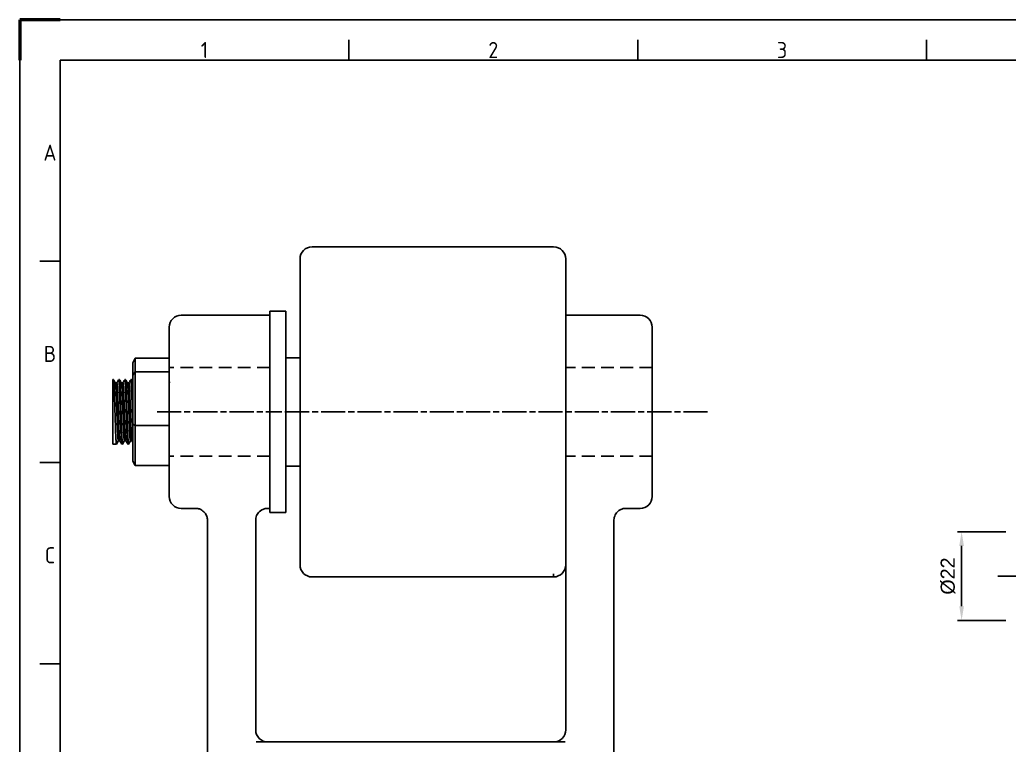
# Model space of a CAD drawing. Header units: millimetres. Extents: x 2729 to 3323, y 1345 to 1799.
# Drawn here: x 2729.2 to 2975, y 1618.4 to 1798.6 of the extents above; entities that cross this region are included whole.
import ezdxf
from ezdxf.enums import TextEntityAlignment as Align

# ---------------------------------------------------------------- set-up
doc = ezdxf.new("R2010")
doc.units = ezdxf.units.MM
doc.header["$LTSCALE"] = 0.5
doc.linetypes.add('AM_ISO08W050', pattern=[18, 12, -1.5, 3, -1.5])
doc.linetypes.add('HIDDEN', pattern=[9.525, 6.35, -3.175])
for name, color, linetype, lineweight in [('AM_5', 3, 'Continuous', 25), ('AM_7', 4, 'AM_ISO08W050', 25), ('AM_BOR', 7, 'Continuous', 50)]:
    doc.layers.add(name, color=color, linetype=linetype, lineweight=lineweight)
doc.styles.add('ACISOTS', font='isocp.shx')
doc.styles.get("Standard").update_dxf_attribs({"font": 'arial.ttf'})
doc.dimstyles.new('AM_ISO$0', dxfattribs={"dimtxt": 3.5, "dimasz": 3.5, "dimexe": 1, "dimexo": 1, "dimgap": 1.5, "dimtad": 1, "dimdsep": 46, "dimtxsty": 'Standard', "dimcen": 0, "dimclrd": 256, "dimclre": 256, "dimclrt": 2, "dimadec": 0, "dimazin": 2, "dimtp": 0.1, "dimtm": 0.1, "dimtfac": 0.71, "dimtdec": 3, "dimtmove": 0, "dimatfit": 3, "dimfxl": 1, "dimlwd": -1, "dimlwe": -1, "dimarcsym": 1})

# ---------------------------------------------------------------- blocks, each defined once
blk = doc.blocks.new('ISO_A2')
for p, q in [((584, 410), (10, 410)), ((10, 410), (10, 10))]:
    blk.add_line(p, q)
at = {"layer": 'AM_BOR'}
for p, q in [((10, 420), (0, 420)), ((0, 420), (0, 410))]:
    blk.add_line(p, q, dxfattribs=at)
at = {"layer": 'AM_BOR', "color": 1, "lineweight": 25}
for p, q in [((0, 420), (594, 420)), ((0, 0), (0, 420)), ((81.75, 410), (81.75, 415)), ((153.5, 410), (153.5, 415)), ((225.25, 410), (225.25, 415)), ((10, 360), (5, 360)), ((10, 310), (5, 310)), ((10, 260), (5, 260))]:
    blk.add_line(p, q, dxfattribs=at)
at = {"layer": 'AM_BOR', "color": 1, "lineweight": 25, "style": 'ACISOTS'}
for s, p in [('1', (45.875, 412.5)), ('2', (117.625, 412.5)), ('3', (189.375, 412.5)), ('A', (7.5, 387)), ('B', (7.5, 337)), ('C', (7.5, 287))]:
    blk.add_text(s, height=4, dxfattribs=at).set_placement(p, align=Align.MIDDLE)
blk = doc.blocks.new('*D89')
at = {"layer": 'AM_5', "linetype": 'ByBlock', "transparency": 16777216}
for p, q in [((2974.13, 1671.42), (2962.13, 1671.42)), ((2963.13, 1667.92), (2963.13, 1652.92)), ((2974.13, 1649.42), (2962.13, 1649.42))]:
    blk.add_line(p, q, dxfattribs=at)
at = {"layer": 'AM_5', "transparency": 16777216}
for points in [[(2962.54, 1667.92), (2963.71, 1667.92), (2963.13, 1671.42)], [(2962.54, 1652.92), (2963.71, 1652.92), (2963.13, 1649.42)]]:
    blk.add_solid(points, dxfattribs=at)
at = {"layer": 'Defpoints', "color": 0, "transparency": 16777216}
for p in [(2975.13, 1671.42), (2963.13, 1649.42), (2975.13, 1649.42)]:
    blk.add_point(p, dxfattribs=at)
at = {"layer": 'AM_5', "color": 2, "transparency": 16777216, "insert": (2959.74, 1660.42), "char_height": 3.5, "attachment_point": 5, "rotation": 90}
blk.add_mtext('%%C22', dxfattribs=at)

msp = doc.modelspace()

# ---------------------------------------------------------------- linework, layer by layer
at = {"color": 7, "linetype": 'Continuous', "lineweight": 25}
for p, q in [((2861.773, 1742.204), (2801.773, 1742.204)), ((2798.773, 1663.204), (2798.773, 1739.204)), ((2864.773, 1739.204), (2864.773, 1663.879)), ((2795.273, 1726.204), (2791.273, 1726.204)), ((2791.273, 1726.204), (2791.273, 1676.204)), ((2795.273, 1726.204), (2795.273, 1676.204)), ((2791.273, 1725.204), (2769.273, 1725.204)), ((2883.273, 1725.204), (2864.773, 1725.204)), ((2766.273, 1701.204), (2766.273, 1722.204)), ((2886.273, 1701.204), (2886.273, 1722.204)), ((2757.273, 1713.419), (2757.851, 1714.529)), ((2757.273, 1710.329), (2757.273, 1713.419)), ((2757.851, 1714.529), (2757.851, 1711.159)), ((2766.273, 1714.529), (2757.851, 1714.529)), ((2798.773, 1714.654), (2795.273, 1714.654)), ((2757.273, 1710.329), (2757.851, 1711.159)), ((2757.851, 1711.159), (2757.851, 1697.834)), ((2766.273, 1711.159), (2757.851, 1711.159)), ((2752.432, 1709.204), (2752.273, 1709.204)), ((2752.273, 1709.204), (2752.273, 1693.204)), ((2753.276, 1708.392), (2752.908, 1708.392)), ((2753.932, 1709.204), (2753.744, 1709.204)), ((2754.776, 1708.392), (2754.408, 1708.392)), ((2755.432, 1709.204), (2755.244, 1709.204)), ((2756.276, 1708.392), (2755.908, 1708.392)), ((2756.932, 1709.204), (2756.744, 1709.204)), ((2757.273, 1698.115), (2757.273, 1710.329)), ((2766.414, 1708.382), (2766.273, 1708.625)), ((2766.273, 1680.204), (2766.273, 1701.204)), ((2886.273, 1680.204), (2886.273, 1701.204)), ((2757.273, 1698.115), (2757.851, 1697.834)), ((2757.273, 1688.99), (2757.273, 1698.115)), ((2766.273, 1697.834), (2757.851, 1697.834)), ((2757.851, 1697.834), (2757.851, 1687.88)), ((2753.651, 1694.016), (2754.019, 1694.016)), ((2755.151, 1694.016), (2755.519, 1694.016)), ((2756.651, 1694.016), (2757.019, 1694.016)), ((2752.273, 1693.204), (2753.182, 1693.204)), ((2754.494, 1693.204), (2754.682, 1693.204)), ((2755.994, 1693.204), (2756.182, 1693.204)), ((2757.851, 1687.88), (2757.273, 1688.99)), ((2766.273, 1687.88), (2757.851, 1687.88)), ((2795.273, 1687.754), (2798.773, 1687.754)), ((2769.273, 1677.204), (2772.782, 1677.204)), ((2790.738, 1677.204), (2791.273, 1677.204)), ((2879.764, 1677.204), (2883.273, 1677.204)), ((2775.789, 1674.229), (2775.798, 1674.257)), ((2787.741, 1674.287), (2787.742, 1674.28)), ((2791.273, 1676.204), (2795.273, 1676.204)), ((2864.806, 1674.287), (2864.804, 1674.278)), ((2876.758, 1674.229), (2876.75, 1674.251)), ((2864.773, 1663.879), (2864.773, 1663.204)), ((2801.773, 1660.204), (2861.773, 1660.204)), ((2864.821, 1622.205), (2864.816, 1622.205)), ((2787.876, 1619.204), (2864.67, 1619.204))]:
    msp.add_line(p, q, dxfattribs=at)
at = {"linetype": 'HIDDEN'}
for p, q in [((2791.273, 1712.204), (2766.273, 1712.204)), ((2886.273, 1712.204), (2864.773, 1712.204)), ((2791.273, 1690.204), (2766.273, 1690.204)), ((2886.273, 1690.204), (2864.773, 1690.204))]:
    msp.add_line(p, q, dxfattribs=at)
at = {"color": 8, "linetype": 'Continuous', "lineweight": 25}
msp.add_line((2861.773, 1660.204), (2861.773, 1660.933), dxfattribs=at)
at = {"color": 7, "linetype": 'Continuous', "lineweight": 25}
for centre, start, end in [((2801.773, 1739.204), 90, 180), ((2861.773, 1739.204), 0, 90), ((2769.273, 1722.204), 90, 180), ((2883.273, 1722.204), 0, 90), ((2769.273, 1680.204), 180, 270), ((2883.273, 1680.204), 270, 0), ((2801.773, 1663.204), 180, 270), ((2861.773, 1663.204), 270, 0), ((2790.76, 1622.204), 180.10679, 269.99983), ((2861.787, 1622.204), 270.00025, 0.12029)]:
    msp.add_arc(centre, 3, start, end, dxfattribs=at)
for points, knots in [([(2752.914, 1708.382), (2752.836, 1708.517), (2752.679, 1708.788), (2752.522, 1709.059), (2752.444, 1709.195)], [0, 0, 0, 0, 0.4999658, 1, 1, 1, 1]), ([(2752.444, 1709.14), (2752.449, 1709.146), (2752.475, 1709.176), (2752.522, 1708.681), (2752.587, 1707.674), (2752.648, 1706.183), (2752.709, 1704.367), (2752.775, 1702.33), (2752.836, 1700.218), (2752.897, 1698.172), (2752.962, 1696.335), (2753.023, 1694.824), (2753.084, 1693.772), (2753.14, 1693.227), (2753.171, 1693.26), (2753.182, 1693.272)], [0, 0, 0, 0, 0.02351324, 0.10769282, 0.1933363, 0.27751605, 0.36169567, 0.44733906, 0.53151877, 0.61569835, 0.70134131, 0.78552148, 0.86970089, 0.95534411, 1, 1, 1, 1]), ([(2752.914, 1708.335), (2752.919, 1708.34), (2752.945, 1708.365), (2752.99, 1707.922), (2753.056, 1707.017), (2753.117, 1705.678), (2753.178, 1704.046), (2753.243, 1702.216), (2753.304, 1700.318), (2753.365, 1698.48), (2753.431, 1696.829), (2753.492, 1695.472), (2753.553, 1694.526), (2753.608, 1694.037), (2753.64, 1694.067), (2753.651, 1694.077)], [0, 0, 0, 0, 0.0217911, 0.1061, 0.1918762, 0.2761848, 0.3604935, 0.4462693, 0.5305779, 0.6148873, 0.7006629, 0.784972, 0.8692804, 0.9550561, 1, 1, 1, 1]), ([(2753.716, 1709.165), (2753.643, 1709.039), (2753.492, 1708.778), (2753.341, 1708.517), (2753.263, 1708.382)], [0, 0, 0, 0, 0.4810057, 1, 1, 1, 1]), ([(2753.276, 1708.332), (2753.285, 1708.345), (2753.315, 1708.385), (2753.365, 1707.929), (2753.431, 1707.016), (2753.492, 1705.679), (2753.553, 1704.046), (2753.618, 1702.216), (2753.679, 1700.318), (2753.74, 1698.48), (2753.806, 1696.83), (2753.867, 1695.47), (2753.928, 1694.533), (2753.979, 1694.06), (2754.006, 1694.076), (2754.013, 1694.08)], [0, 0, 0, 0, 0.0394357, 0.123781, 0.2095943, 0.2939394, 0.3782846, 0.4640974, 0.5484426, 0.6327884, 0.7186011, 0.8029466, 0.8872915, 0.9731043, 1, 1, 1, 1]), ([(2753.744, 1709.137), (2753.754, 1709.151), (2753.784, 1709.196), (2753.834, 1708.689), (2753.9, 1707.672), (2753.961, 1706.184), (2754.022, 1704.367), (2754.087, 1702.33), (2754.148, 1700.218), (2754.209, 1698.172), (2754.275, 1696.335), (2754.336, 1694.824), (2754.397, 1693.772), (2754.452, 1693.227), (2754.484, 1693.26), (2754.494, 1693.272)], [0, 0, 0, 0, 0.038901, 0.1217541, 0.2060479, 0.2889012, 0.3717543, 0.456048, 0.5389012, 0.6217543, 0.7060477, 0.7889013, 0.8717542, 0.9560478, 1, 1, 1, 1]), ([(2754.414, 1708.382), (2754.336, 1708.517), (2754.179, 1708.788), (2754.022, 1709.059), (2753.944, 1709.195)], [0, 0, 0, 0, 0.4999668, 1, 1, 1, 1]), ([(2753.944, 1709.14), (2753.949, 1709.146), (2753.975, 1709.176), (2754.022, 1708.681), (2754.087, 1707.674), (2754.148, 1706.183), (2754.209, 1704.367), (2754.275, 1702.33), (2754.336, 1700.218), (2754.397, 1698.172), (2754.462, 1696.335), (2754.523, 1694.824), (2754.584, 1693.772), (2754.64, 1693.227), (2754.671, 1693.26), (2754.682, 1693.272)], [0, 0, 0, 0, 0.0235132, 0.1076928, 0.1933363, 0.277516, 0.3616957, 0.4473391, 0.5315188, 0.6156984, 0.7013413, 0.7855215, 0.8697009, 0.9553441, 1, 1, 1, 1]), ([(2754.414, 1708.335), (2754.419, 1708.34), (2754.445, 1708.365), (2754.49, 1707.922), (2754.556, 1707.017), (2754.617, 1705.678), (2754.678, 1704.046), (2754.743, 1702.216), (2754.804, 1700.318), (2754.865, 1698.48), (2754.931, 1696.829), (2754.992, 1695.472), (2755.053, 1694.526), (2755.108, 1694.037), (2755.14, 1694.067), (2755.151, 1694.077)], [0, 0, 0, 0, 0.0217911, 0.1061, 0.1918762, 0.2761848, 0.3604935, 0.4462693, 0.5305779, 0.6148873, 0.7006629, 0.784972, 0.8692804, 0.9550561, 1, 1, 1, 1]), ([(2755.216, 1709.165), (2755.143, 1709.039), (2754.992, 1708.778), (2754.841, 1708.517), (2754.763, 1708.382)], [0, 0, 0, 0, 0.4810063, 1, 1, 1, 1]), ([(2754.776, 1708.332), (2754.785, 1708.345), (2754.815, 1708.385), (2754.865, 1707.929), (2754.931, 1707.016), (2754.992, 1705.679), (2755.053, 1704.046), (2755.118, 1702.216), (2755.179, 1700.318), (2755.24, 1698.48), (2755.306, 1696.83), (2755.367, 1695.47), (2755.428, 1694.533), (2755.479, 1694.06), (2755.506, 1694.076), (2755.513, 1694.08)], [0, 0, 0, 0, 0.0394357, 0.123781, 0.2095943, 0.2939394, 0.3782846, 0.4640974, 0.5484426, 0.6327884, 0.7186011, 0.8029466, 0.8872915, 0.9731043, 1, 1, 1, 1]), ([(2755.244, 1709.137), (2755.254, 1709.151), (2755.284, 1709.196), (2755.334, 1708.689), (2755.4, 1707.672), (2755.461, 1706.184), (2755.522, 1704.367), (2755.587, 1702.33), (2755.648, 1700.218), (2755.709, 1698.172), (2755.775, 1696.335), (2755.836, 1694.824), (2755.897, 1693.772), (2755.952, 1693.227), (2755.984, 1693.26), (2755.994, 1693.272)], [0, 0, 0, 0, 0.038901, 0.1217541, 0.2060479, 0.2889012, 0.3717543, 0.456048, 0.5389012, 0.6217543, 0.7060477, 0.7889013, 0.8717542, 0.9560478, 1, 1, 1, 1]), ([(2755.914, 1708.382), (2755.836, 1708.517), (2755.679, 1708.788), (2755.522, 1709.059), (2755.444, 1709.195)], [0, 0, 0, 0, 0.4999658, 1, 1, 1, 1]), ([(2755.444, 1709.14), (2755.449, 1709.146), (2755.475, 1709.176), (2755.522, 1708.681), (2755.587, 1707.674), (2755.648, 1706.183), (2755.709, 1704.367), (2755.775, 1702.33), (2755.836, 1700.218), (2755.897, 1698.172), (2755.962, 1696.335), (2756.023, 1694.824), (2756.084, 1693.772), (2756.14, 1693.227), (2756.171, 1693.26), (2756.182, 1693.272)], [0, 0, 0, 0, 0.0235132, 0.1076928, 0.1933363, 0.277516, 0.3616957, 0.4473391, 0.5315188, 0.6156984, 0.7013413, 0.7855215, 0.8697009, 0.9553441, 1, 1, 1, 1]), ([(2755.914, 1708.335), (2755.919, 1708.34), (2755.945, 1708.365), (2755.99, 1707.922), (2756.056, 1707.017), (2756.117, 1705.678), (2756.178, 1704.046), (2756.243, 1702.216), (2756.304, 1700.318), (2756.365, 1698.48), (2756.431, 1696.829), (2756.492, 1695.472), (2756.553, 1694.526), (2756.608, 1694.037), (2756.64, 1694.067), (2756.651, 1694.077)], [0, 0, 0, 0, 0.0217911, 0.1061, 0.1918762, 0.2761848, 0.3604935, 0.4462693, 0.5305779, 0.6148873, 0.7006629, 0.784972, 0.8692804, 0.9550561, 1, 1, 1, 1]), ([(2756.716, 1709.165), (2756.643, 1709.039), (2756.492, 1708.778), (2756.341, 1708.517), (2756.263, 1708.382)], [0, 0, 0, 0, 0.4810057, 1, 1, 1, 1]), ([(2756.276, 1708.332), (2756.285, 1708.345), (2756.315, 1708.385), (2756.365, 1707.929), (2756.431, 1707.016), (2756.492, 1705.679), (2756.553, 1704.046), (2756.618, 1702.216), (2756.679, 1700.318), (2756.74, 1698.48), (2756.806, 1696.83), (2756.867, 1695.47), (2756.928, 1694.533), (2756.979, 1694.06), (2757.006, 1694.076), (2757.013, 1694.08)], [0, 0, 0, 0, 0.0394357, 0.123781, 0.2095943, 0.2939394, 0.3782846, 0.4640974, 0.5484426, 0.6327884, 0.7186011, 0.8029466, 0.8872915, 0.9731043, 1, 1, 1, 1]), ([(2756.744, 1709.137), (2756.754, 1709.151), (2756.784, 1709.196), (2756.834, 1708.689), (2756.9, 1707.672), (2756.961, 1706.184), (2757.022, 1704.367), (2757.087, 1702.329), (2757.148, 1700.222), (2757.209, 1698.169), (2757.252, 1696.997), (2757.273, 1696.411)], [0, 0, 0, 0, 0.0552083, 0.1727935, 0.2924235, 0.4100088, 0.527594, 0.6472239, 0.7648092, 0.8823943, 1, 1, 1, 1]), ([(2757.273, 1708.625), (2757.242, 1708.68), (2757.132, 1708.869), (2757.022, 1709.059), (2756.944, 1709.195)], [0, 0, 0, 0, 0.2861466, 1, 1, 1, 1]), ([(2756.944, 1709.14), (2756.949, 1709.146), (2756.975, 1709.176), (2757.022, 1708.681), (2757.087, 1707.674), (2757.148, 1706.182), (2757.209, 1704.381), (2757.252, 1703.02), (2757.273, 1702.34)], [0, 0, 0, 0, 0.0527332, 0.2415231, 0.433596, 0.6223863, 0.8111762, 1, 1, 1, 1]), ([(2753.194, 1693.214), (2753.272, 1693.35), (2753.429, 1693.621), (2753.586, 1693.892), (2753.664, 1694.027)], [0, 0, 0, 0, 0.5000268, 1, 1, 1, 1]), ([(2754.013, 1694.027), (2754.091, 1693.892), (2754.242, 1693.631), (2754.393, 1693.37), (2754.466, 1693.244)], [0, 0, 0, 0, 0.5189943, 1, 1, 1, 1]), ([(2754.694, 1693.214), (2754.772, 1693.35), (2754.929, 1693.621), (2755.086, 1693.892), (2755.164, 1694.027)], [0, 0, 0, 0, 0.50002731, 1, 1, 1, 1]), ([(2755.513, 1694.027), (2755.591, 1693.892), (2755.742, 1693.631), (2755.893, 1693.37), (2755.966, 1693.244)], [0, 0, 0, 0, 0.5189932, 1, 1, 1, 1]), ([(2756.194, 1693.214), (2756.272, 1693.35), (2756.429, 1693.621), (2756.586, 1693.892), (2756.664, 1694.027)], [0, 0, 0, 0, 0.50002731, 1, 1, 1, 1]), ([(2757.013, 1694.027), (2757.091, 1693.892), (2757.178, 1693.742), (2757.265, 1693.592), (2757.273, 1693.577)], [0, 0, 0, 0, 0.903608, 1, 1, 1, 1]), ([(2772.786, 1677.235), (2772.996, 1677.224), (2773.454, 1677.201), (2774.103, 1676.966), (2774.672, 1676.605), (2775.107, 1676.175), (2775.421, 1675.714), (2775.63, 1675.25), (2775.746, 1674.806), (2775.792, 1674.465), (2775.788, 1674.281), (2775.786, 1674.229)], [0, 0, 0, 0, 0.1331737, 0.2902445, 0.4308825, 0.558573, 0.675708, 0.7829884, 0.8802262, 0.9664446, 1, 1, 1, 1]), ([(2787.762, 1674.286), (2787.762, 1674.354), (2787.762, 1674.63), (2787.869, 1675.131), (2788.12, 1675.721), (2788.497, 1676.247), (2788.974, 1676.685), (2789.577, 1677.025), (2790.184, 1677.218), (2790.587, 1677.222), (2790.74, 1677.223)], [0, 0, 0, 0, 0.0441925, 0.1807354, 0.326324, 0.4560585, 0.5962655, 0.7404862, 0.9012449, 1, 1, 1, 1]), ([(2876.761, 1674.229), (2876.759, 1674.286), (2876.754, 1674.539), (2876.839, 1675.026), (2877.062, 1675.614), (2877.418, 1676.154), (2877.87, 1676.603), (2878.435, 1676.964), (2879.078, 1677.178), (2879.537, 1677.264), (2879.766, 1677.239), (2879.767, 1677.239)], [0, 0, 0, 0, 0.03732859, 0.16309992, 0.30965158, 0.43371922, 0.5701673, 0.71122266, 0.85406724, 0.99944249, 1, 1, 1, 1]), ([(2775.783, 1674.257), (2775.783, 1672.16), (2775.784, 1667.961), (2775.785, 1661.858), (2775.786, 1656.496), (2775.786, 1652.004), (2775.787, 1648.305), (2775.787, 1644.975), (2775.787, 1641.996), (2775.787, 1639.173), (2775.787, 1635.945), (2775.787, 1632.005), (2775.787, 1627.227), (2775.787, 1621.849), (2775.787, 1615.873), (2775.786, 1609.297), (2775.785, 1602.275), (2775.784, 1594.829), (2775.782, 1586.982), (2775.781, 1581.535), (2775.78, 1578.703), (2775.78, 1578.664)], [0, 0, 0, 0, 0.0658232, 0.1317982, 0.1915291, 0.2340802, 0.2727767, 0.3076186, 0.3386061, 0.36625, 0.3961999, 0.4399154, 0.4898998, 0.5461533, 0.6086759, 0.6774675, 0.7525283, 0.8290421, 0.9111291, 0.9987896, 1, 1, 1, 1]), ([(2787.76, 1622.205), (2787.76, 1622.536), (2787.76, 1624.26), (2787.76, 1627.577), (2787.759, 1632.355), (2787.76, 1637.733), (2787.76, 1643.709), (2787.76, 1650.286), (2787.761, 1657.307), (2787.762, 1664.753), (2787.763, 1670.426), (2787.764, 1673.661), (2787.764, 1674.28)], [0, 0, 0, 0, 0.0190743, 0.0993197, 0.1910732, 0.2943354, 0.4091065, 0.5353871, 0.6731781, 0.8136383, 0.9643325, 1, 1, 1, 1]), ([(2864.773, 1674.509), (2864.779, 1674.469), (2864.791, 1674.394), (2864.788, 1674.321), (2864.787, 1674.287)], [0, 0, 0, 0, 0.5407795, 1, 1, 1, 1]), ([(2864.783, 1674.278), (2864.783, 1672.174), (2864.784, 1667.967), (2864.785, 1661.858), (2864.786, 1656.496), (2864.786, 1652.004), (2864.787, 1648.305), (2864.787, 1644.975), (2864.787, 1641.996), (2864.787, 1639.173), (2864.787, 1635.945), (2864.787, 1632.005), (2864.787, 1627.279), (2864.787, 1623.945), (2864.787, 1622.205)], [0, 0, 0, 0, 0.1212243, 0.2423378, 0.3519886, 0.4301015, 0.5011384, 0.5650994, 0.6219845, 0.6727316, 0.7277121, 0.8079626, 0.8997213, 1, 1, 1, 1]), ([(2876.767, 1578.659), (2876.767, 1580.677), (2876.765, 1584.996), (2876.764, 1591.418), (2876.763, 1597.724), (2876.762, 1603.086), (2876.761, 1607.578), (2876.761, 1611.277), (2876.76, 1614.607), (2876.76, 1617.586), (2876.76, 1620.409), (2876.76, 1623.637), (2876.76, 1627.577), (2876.759, 1632.355), (2876.76, 1637.733), (2876.76, 1643.709), (2876.76, 1650.286), (2876.761, 1657.307), (2876.762, 1664.753), (2876.763, 1670.416), (2876.764, 1673.642), (2876.764, 1674.251)], [0, 0, 0, 0, 0.0633339, 0.1355519, 0.2015258, 0.2612556, 0.3038058, 0.3425015, 0.3773427, 0.4083295, 0.4359728, 0.4659221, 0.509637, 0.5596211, 0.6158746, 0.6783979, 0.7471912, 0.8222548, 0.8987726, 0.9808655, 1, 1, 1, 1])]:
    msp.add_open_spline(points, degree=3, knots=knots, dxfattribs=at)
at = {"layer": 'AM_7'}
for p, q in [((2763.273, 1701.204), (2794.273, 1701.204)), ((2900.023, 1701.204), (2794.273, 1701.204)), ((2972.128, 1660.417), (3112.128, 1660.417))]:
    msp.add_line(p, q, dxfattribs=at)

# ---------------------------------------------------------------- block references
at = {"lineweight": 0}
msp.add_blockref('ISO_A2', (2729.161, 1378.598), dxfattribs=at)

# ---------------------------------------------------------------- dimensions: what is measured, and where the dimension line sits
at = {"layer": 'AM_5'}
dim = msp.add_linear_dim(base=(2963.128, 1649.417), p1=(2975.128, 1671.417), p2=(2975.128, 1649.417), angle=90, text='%%C<>', dimstyle='AM_ISO$0', override={"dimpost": ''}, dxfattribs=at)
dim.commit()
dim.dimension.update_dxf_attribs({"geometry": '*D89', "text_midpoint": (2959.743, 1660.417)})

doc.saveas('drawing.dxf')
